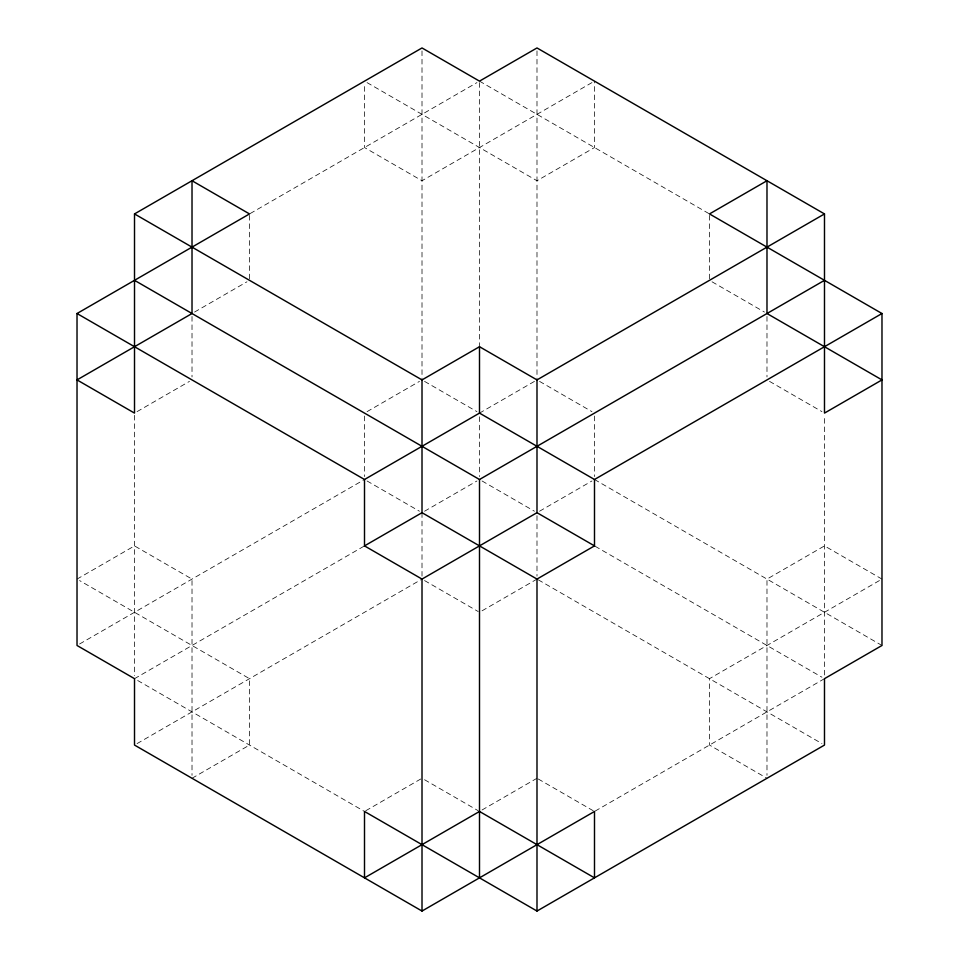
<?xml version="1.0" encoding="UTF-8"?>
<svg xmlns="http://www.w3.org/2000/svg" width="959" height="959" viewBox="0 0 959 959"><rect width="100%" height="100%" fill="white"/><g stroke="black" fill="none" stroke-linecap="round" stroke-linejoin="round"><path stroke-width="0.72" stroke-dasharray="4.79 3.6" d="M250.155 213.557L476.947 82.618M194.569 312.047L246.954 281.802M591.943 82.618L422.008 180.736L364.504 147.542L364.504 84.092M137.065 411.627L189.462 381.382M77.02 579.092L134.512 545.899L192.016 579.092L192.016 775.316M367.057 411.639L419.443 381.394M79.573 644.004L364.504 479.5M534.439 381.394L479.5 413.113L479.5 476.551M363.857 546.27L134.512 678.672L363.857 811.086M424.561 511.219L476.947 480.974M137.065 743.597L422.008 579.092M539.557 511.219L591.943 480.974M192.016 778.264L249.508 745.071L249.508 678.672L79.573 580.567M482.053 610.811L536.992 579.092M365.787 810.727L420.725 779.008M482.053 809.983L536.992 778.264M879.427 580.567L709.492 678.672L709.492 745.071L766.984 778.264M595.143 811.086L824.488 678.672L824.488 415.343M479.5 81.143L708.845 213.557M367.057 82.618L536.992 180.736L594.496 147.542L594.496 81.143M712.046 281.802L764.431 312.047M769.538 381.382L821.935 411.627M539.557 381.394L591.943 411.639M881.98 579.092L824.488 545.899L766.984 579.092L766.984 775.316M424.561 381.394L476.947 411.639M594.496 479.5L881.98 645.479M482.053 480.974L534.439 511.219M595.143 546.27L821.935 677.198M367.057 480.974L419.443 511.219M538.287 579.835L821.935 743.597M424.561 580.567L478.217 611.554M538.275 779.008L593.213 810.727M424.561 779.739L478.217 810.727M766.984 316.47L766.984 376.959M709.492 215.403L709.492 278.841M594.496 416.062L594.496 476.551M536.992 50.899L536.992 379.92M536.992 515.654L536.992 576.143M479.5 82.618L479.5 345.971M422.008 50.899L422.008 379.92M422.008 512.693L422.008 576.143M364.504 416.062L364.504 476.551M249.508 215.403L249.508 278.841M192.016 316.47L192.016 376.959M134.512 415.343L134.512 675.723"/><path stroke-width="1.44" d="M134.512 213.929L422.008 47.95L479.5 81.143L536.992 47.95L824.488 213.929L824.488 413.101L881.98 379.908L766.984 313.521L766.984 180.736L709.492 213.929L881.98 313.521L881.98 645.479L824.488 678.672L824.488 745.071L536.992 911.05L364.504 811.458L364.504 877.857L479.5 811.458L594.496 877.857L594.496 811.458L422.008 911.05L134.512 745.071L134.512 678.672L77.02 645.479L77.02 313.521L249.508 213.929L192.016 180.736L192.016 313.521L77.02 379.908L134.512 413.101L134.512 213.929L422.008 379.908L479.5 346.714L536.992 379.908L824.488 213.929M77.02 313.521L364.504 479.5L479.5 413.101L594.496 479.5L881.98 313.521M364.504 479.5L364.504 545.887L422.008 512.693L536.992 579.08L594.496 545.887L594.496 479.5M134.512 280.328L479.5 479.5L824.488 280.328M364.504 545.887L422.008 579.08L536.992 512.693L594.496 545.887M536.992 379.908L536.992 512.693M536.992 579.08L536.992 911.05M479.5 346.714L479.5 413.101M479.5 479.5L479.5 877.857M422.008 379.908L422.008 512.693M422.008 579.08L422.008 911.05"/></g></svg>
